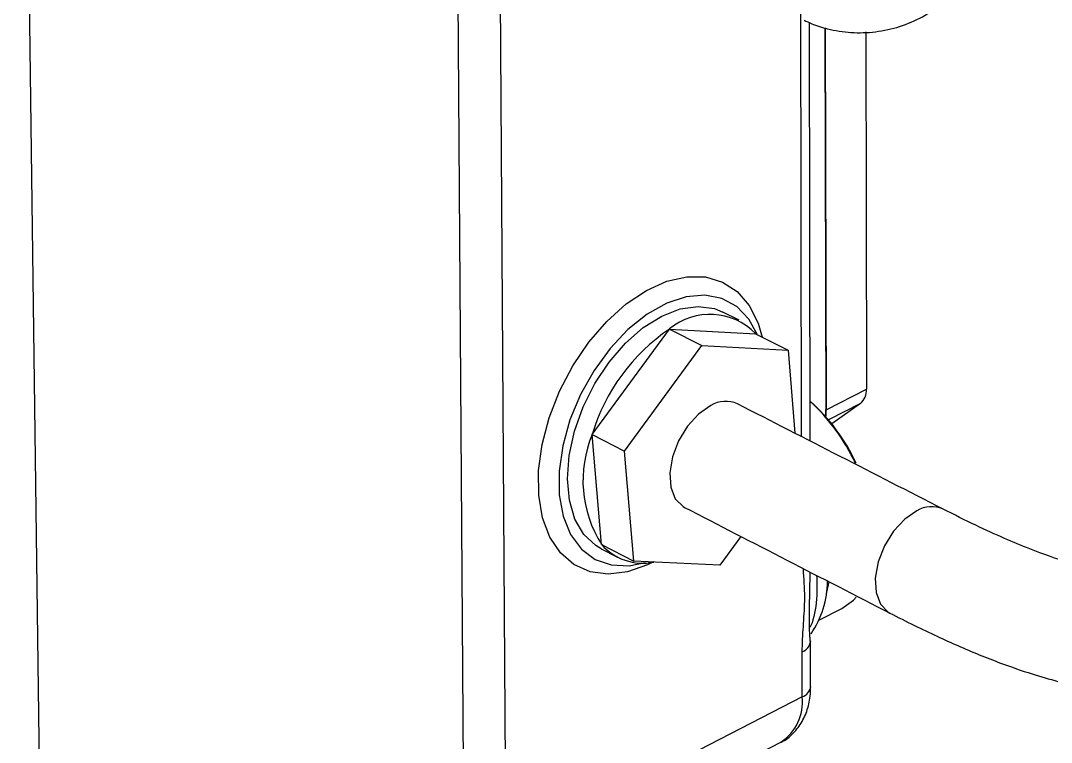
# Model space of a CAD drawing. Header units: millimetres. Extents: x 0 to 279, y 0 to 216.
# Drawn here: x 67.63 to 82.47, y 66.6 to 76.99 of the extents above; entities that cross this region are included whole.
import ezdxf

# ---------------------------------------------------------------- set-up
doc = ezdxf.new("R2010")
doc.units = ezdxf.units.MM

msp = doc.modelspace()

# ---------------------------------------------------------------- linework, layer by layer
at = {"color": 7, "linetype": 'Continuous', "lineweight": 25}
for p, q in [((67.933, 63.97), (67.63, 87.212)), ((74.492, 84.409), (74.64, 61.037)), ((73.893, 82.05), (74.035, 61.733)), ((79, 70.939), (78.988, 76.964)), ((79.217, 76.886), (79.227, 71.391)), ((79.227, 71.298), (79.217, 76.886)), ((79.802, 76.83), (79.808, 71.687)), ((77.975, 72.678), (77.741, 72.797)), ((75.86, 71.033), (76.973, 72.552)), ((76.973, 72.552), (77.441, 72.313)), ((76.973, 72.552), (78.213, 72.485)), ((78.213, 72.485), (78.681, 72.246)), ((76.327, 70.793), (77.441, 72.313)), ((77.441, 72.313), (78.681, 72.246)), ((78.681, 72.246), (78.777, 71.053)), ((79.227, 71.391), (79.808, 71.687)), ((79.723, 71.481), (79.31, 71.187)), ((75.86, 71.033), (76.327, 70.793)), ((75.992, 69.452), (75.86, 71.033)), ((76.459, 69.211), (76.327, 70.793)), ((78.002, 69.566), (77.7, 69.152)), ((75.99, 69.386), (76.223, 69.266)), ((75.992, 69.452), (76.459, 69.211)), ((77.7, 69.152), (76.459, 69.211)), ((79.125, 68.359), (79.455, 68.529)), ((79.005, 68.061), (79.005, 68.055)), ((79.006, 67.407), (79.005, 68.055)), ((78.884, 67.255), (78.883, 67.903)), ((74.618, 64.564), (78.577, 66.604))]:
    msp.add_line(p, q, dxfattribs=at)
at = {"color": 8, "linetype": 'Continuous', "lineweight": 25}
for p, q in [((78.876, 71.002), (78.861, 78.295)), ((79.723, 71.481), (79.262, 71.246)), ((79.22, 71.294), (79.227, 71.298)), ((79.027, 68.321), (78.993, 68.254)), ((78.884, 67.255), (74.615, 65.059))]:
    msp.add_line(p, q, dxfattribs=at)
at = {"color": 8, "linetype": 'Continuous', "lineweight": 25, "flags": 128}
for points in [[(76.745, 69.198), (76.658, 69.155), (76.367, 69.055), (76.088, 69.022), (75.829, 69.057), (75.598, 69.161), (75.403, 69.329), (75.25, 69.557), (75.145, 69.836), (75.09, 70.159), (75.088, 70.514), (75.139, 70.891), (75.24, 71.276), (75.39, 71.658), (75.582, 72.024), (75.812, 72.363), (76.07, 72.662), (76.35, 72.914), (76.641, 73.108), (76.935, 73.24), (77.221, 73.306), (77.492, 73.302), (77.737, 73.229), (77.95, 73.091), (78.122, 72.891), (78.25, 72.635), (78.309, 72.437)], [(80.536, 69.936), (80.36, 69.816), (80.199, 69.642), (80.068, 69.429), (79.977, 69.198), (79.936, 68.967), (79.948, 68.758), (80.012, 68.589), (80.121, 68.476), (80.145, 68.462)]]:
    msp.add_lwpolyline(points, dxfattribs=at)
at = {"color": 7, "linetype": 'Continuous', "lineweight": 25, "flags": 128}
for points in [[(78.241, 72.471), (78.117, 72.696), (77.942, 72.877), (77.727, 72.993), (77.482, 73.041), (77.214, 73.018), (76.934, 72.925), (76.651, 72.766), (76.375, 72.546), (76.118, 72.273), (75.887, 71.957), (75.693, 71.61), (75.54, 71.243), (75.437, 70.872), (75.385, 70.508), (75.387, 70.165), (75.442, 69.857), (75.549, 69.593), (75.704, 69.383), (75.901, 69.236), (76.133, 69.155), (76.391, 69.145), (76.621, 69.19)], [(75.99, 69.386), (75.911, 69.434), (75.74, 69.596), (75.612, 69.817), (75.532, 70.086), (75.504, 70.395), (75.528, 70.73), (75.604, 71.08), (75.729, 71.43), (75.898, 71.766), (76.104, 72.077), (76.34, 72.35), (76.596, 72.574), (76.862, 72.74), (77.129, 72.843), (77.385, 72.879), (77.621, 72.846), (77.741, 72.797)], [(77.568, 71.45), (77.393, 71.329), (77.233, 71.155), (77.104, 70.942), (77.015, 70.711), (76.977, 70.482), (76.991, 70.274), (77.056, 70.107), (77.168, 69.996), (77.187, 69.985)], [(79.268, 68.913), (79.26, 68.868), (79.23, 68.742)], [(79.455, 68.529), (79.622, 68.649), (79.663, 68.692)]]:
    msp.add_lwpolyline(points, dxfattribs=at)
at = {"color": 7, "linetype": 'Continuous', "lineweight": 25}
for centre, radius, start, end in [((77.557, 71.846), 0.917, 44.251, 129.5541), ((78.548, 70.23), 2.806, 124.1441, 163.3661), ((79.564, 71.666), 0.245, 310.6433, 4.7996), ((77.784, 71.105), 0.407, 65.5088, 121.9708), ((77.184, 69.482), 2.725, 24.6817, 48.2595), ((77.095, 69.436), 2.816, 24.8281, 47.4622), ((78.89, 71.386), 0.336, 342.2718, 0.9341), ((77.445, 70.37), 1.718, 157.2899, 212.2766), ((76.586, 69.966), 0.785, 220.8779, 281.7744), ((77.895, 68.929), 1.353, 325.6107, 359.67)]:
    msp.add_arc(centre, radius, start, end, dxfattribs=at)
at = {"color": 8, "linetype": 'Continuous', "lineweight": 25}
for centre, radius, start, end in [((80.746, 69.594), 0.401, 65.4022, 121.6606), ((78.821, 68.077), 0.185, 289.3702, 352.9159), ((78.823, 67.429), 0.185, 289.2749, 353.1157), ((78.198, 67.18), 0.69, 303.2928, 6.2414)]:
    msp.add_arc(centre, radius, start, end, dxfattribs=at)
at = {"color": 7, "linetype": 'Continuous', "lineweight": 25}
for points, knots in [([(102.533, 90.588), (101.956, 90.845), (100.848, 91.339), (99.183, 91.936), (97.622, 92.405), (96.171, 92.754), (94.843, 92.999), (93.618, 93.161), (92.436, 93.256), (91.35, 93.278), (90.343, 93.238), (89.432, 93.148), (88.566, 93.008), (87.726, 92.812), (86.782, 92.514), (85.756, 92.066), (84.807, 91.471), (84.047, 90.825), (83.45, 90.172), (82.951, 89.45), (82.576, 88.72), (82.318, 88.042), (82.108, 87.292), (81.952, 86.394), (81.893, 85.324), (81.931, 84.155), (82.062, 82.878), (82.287, 81.462), (82.59, 79.965), (82.973, 78.31), (83.403, 76.585), (83.833, 74.861), (84.142, 73.518), (84.338, 72.511), (84.453, 71.812), (84.534, 71.146), (84.573, 70.504), (84.551, 69.925), (84.466, 69.507), (84.364, 69.273), (84.269, 69.146), (84.131, 69.058), (83.958, 69.013), (83.748, 68.998), (83.492, 69.01), (83.147, 69.067), (82.695, 69.189), (82.238, 69.352), (81.786, 69.54), (81.371, 69.729), (81.071, 69.88), (80.913, 69.959)], [0, 0, 0, 0, 0.037369, 0.071945, 0.103767, 0.132896, 0.159407, 0.183403, 0.205004, 0.22729, 0.246602, 0.264256, 0.28174, 0.299067, 0.31626, 0.341873, 0.367739, 0.385515, 0.403827, 0.422613, 0.439644, 0.454204, 0.46688, 0.486955, 0.508889, 0.531112, 0.556271, 0.584467, 0.615191, 0.645853, 0.684779, 0.721615, 0.75524, 0.772501, 0.788422, 0.804064, 0.821746, 0.840228, 0.857419, 0.870914, 0.88565, 0.89899, 0.910832, 0.9183, 0.927463, 0.93942, 0.952098, 0.967739, 0.977339, 0.98805, 1, 1, 1, 1]), ([(80.145, 68.462), (80.263, 68.402), (80.491, 68.287), (80.818, 68.131), (81.233, 67.943), (81.691, 67.757), (82.171, 67.59), (82.591, 67.468), (82.961, 67.386), (83.289, 67.336), (83.61, 67.309), (83.973, 67.309), (84.406, 67.368), (84.855, 67.513), (85.295, 67.775), (85.672, 68.156), (85.986, 68.681), (86.186, 69.316), (86.278, 70.078), (86.272, 70.868), (86.189, 71.8), (86.017, 72.897), (85.745, 74.213), (85.386, 75.749), (84.974, 77.403), (84.544, 79.164), (84.144, 80.958), (83.847, 82.616), (83.679, 84.049), (83.631, 85.228), (83.69, 86.248), (83.831, 86.99), (84.001, 87.555), (84.179, 88.008), (84.426, 88.491), (84.758, 88.99), (85.145, 89.435), (85.566, 89.818), (85.998, 90.14), (86.485, 90.437), (87.046, 90.712), (87.705, 90.966), (88.493, 91.192), (89.449, 91.375), (90.477, 91.478), (91.554, 91.506), (92.658, 91.467), (93.867, 91.357), (95.268, 91.127), (96.762, 90.791), (98.366, 90.324), (100.063, 89.723), (101.186, 89.221), (101.77, 88.96)], [0, 0, 0, 0, 0.008488, 0.016349, 0.023627, 0.038698, 0.049961, 0.059407, 0.070643, 0.078565, 0.085308, 0.095743, 0.106993, 0.119884, 0.134059, 0.149117, 0.163238, 0.182441, 0.202165, 0.222529, 0.24128, 0.268508, 0.298544, 0.33148, 0.36665, 0.403457, 0.441182, 0.477185, 0.504935, 0.529149, 0.550355, 0.569994, 0.579586, 0.590766, 0.603842, 0.617892, 0.633645, 0.64603, 0.658168, 0.671184, 0.685171, 0.700323, 0.718032, 0.738962, 0.76343, 0.784303, 0.807489, 0.833101, 0.8612, 0.891898, 0.925251, 0.961286, 1, 1, 1, 1]), ([(78.911, 77.001), (78.947, 76.983), (79.054, 76.928), (79.281, 76.863), (79.589, 76.812), (79.942, 76.823), (80.291, 76.899), (80.621, 77.04), (80.919, 77.239), (81.176, 77.491), (81.381, 77.787), (81.525, 78.115), (81.606, 78.434), (81.608, 78.64), (81.609, 78.727)], [0, 0, 0, 0, 0.031965, 0.094309, 0.184281, 0.276795, 0.370049, 0.463524, 0.557086, 0.650693, 0.744326, 0.837982, 0.93166, 1, 1, 1, 1]), ([(80.913, 69.959), (80.418, 70.213), (79.428, 70.72), (78.444, 71.224), (77.953, 71.475)], [0, 0, 0, 0, 0.5, 1, 1, 1, 1]), ([(77.188, 69.985), (77.679, 69.732), (78.665, 69.224), (79.651, 68.717), (80.145, 68.462)], [0, 0, 0, 0, 0.5, 1, 1, 1, 1]), ([(79.001, 68.06), (78.999, 68.08), (78.987, 68.223), (78.986, 68.536), (78.997, 68.852), (78.999, 69.034), (79, 69.052)], [0, 0, 0, 0, 0.065477, 0.464063, 0.947168, 1, 1, 1, 1]), ([(78.574, 66.603), (78.577, 66.604), (78.647, 66.629), (78.76, 66.729), (78.891, 66.895), (78.974, 67.099), (79.004, 67.274), (79.006, 67.38), (79.006, 67.407)], [0, 0, 0, 0, 0.007287, 0.235834, 0.457227, 0.681864, 0.919214, 1, 1, 1, 1])]:
    msp.add_open_spline(points, degree=3, knots=knots, dxfattribs=at)
at = {"color": 8, "linetype": 'Continuous', "lineweight": 25}
for points, knots in [([(78.883, 67.903), (78.888, 68.024), (78.898, 68.267), (78.931, 68.661), (78.911, 68.93), (78.902, 69.084), (78.9, 69.103)], [0, 0, 0, 0, 0.299439, 0.599014, 0.951759, 1, 1, 1, 1]), ([(79.091, 69.005), (79.095, 68.906), (79.106, 68.634), (79.058, 68.443), (79.027, 68.321)], [0, 0, 0, 0, 0.365588, 1, 1, 1, 1])]:
    msp.add_open_spline(points, degree=3, knots=knots, dxfattribs=at)

doc.saveas('drawing.dxf')
